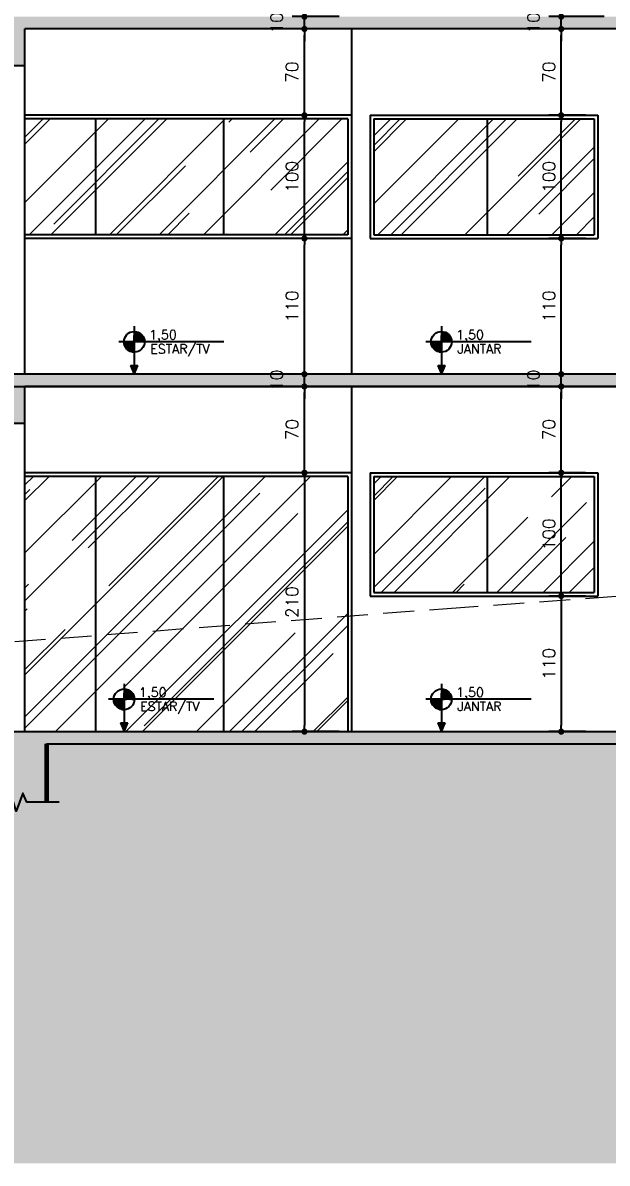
# Model space of a CAD drawing. Header units: inches. Extents: x 580771 to 672494, y 7715997 to 7829530.
# Drawn here: x 653503 to 653977, y 7718961 to 7719887 of the extents above; entities that cross this region are included whole.
import ezdxf

# ---------------------------------------------------------------- set-up
doc = ezdxf.new("R2010")
doc.units = ezdxf.units.IN
doc.header["$MEASUREMENT"] = 0
doc.header["$PDMODE"] = 2
doc.linetypes.add('DASHED2', pattern=[0.375, 0.25, -0.125])
for name, color, linetype in [('1-ARQ-A', 1, 'Continuous'), ('1-ARQ-B', 2, 'Continuous'), ('Block1', 1, 'Continuous'), ('NIVEL', 2, 'Continuous'), ('P01', 1, 'Continuous'), ('P06', 6, 'Continuous'), ('parede', 6, 'Continuous')]:
    doc.layers.add(name, color=color, linetype=linetype)
for name, color, linetype, lineweight in [('ARQ-06', 6, 'Continuous', 60), ('LINHAS FINAS', 1, 'Continuous', 9), ('MEIO_FIO', 7, 'Continuous', 0)]:
    doc.layers.add(name, color=color, linetype=linetype, lineweight=lineweight)
doc.styles.add('R80E50', font='romans.shx', dxfattribs={"height": 10})
doc.styles.add('ROMANS', font='romans', dxfattribs={"height": 0.2})
doc.dimstyles.new('ARQ50', dxfattribs={"dimscale": 50, "dimtxt": 10, "dimasz": 0.1, "dimexe": 0.2, "dimexo": 0.2, "dimgap": 0.1, "dimtad": 1, "dimdec": 0, "dimzin": 12, "dimdsep": 46, "dimtxsty": 'R80E50', "dimblk1": 'DOT', "dimblk2": 'DOT', "dimsah": 1, "dimcen": 0.4, "dimclrd": 15, "dimclre": 15, "dimclrt": 3, "dimadec": 0, "dimazin": 0, "dimtfac": 1, "dimtdec": 0, "dimtmove": 2, "dimatfit": 3, "dimldrblk": 'DOT', "dimfxl": 0.2, "dimtolj": 1, "dimtzin": 12, "dimarcsym": 0})
pattern_1 = [(50, (-9023.35, -33683.601), (14.345203652, -1.2550427), [1.5, -16.5]), (355, (-9023.35, -33683.601), (-2.775026672, 15.043842674), [1.2, -13.2]), (100.45144446, (-9022.154, -33683.706), (11.570176935, 13.78879982), [1.27480384, -14.02284224]), (46.1842, (-9023.35, -33679.601), (21.344826613, -3.310385616), [2.25, -24.75]), (96.6356355, (-9021.57, -33679.877), (18.693238913, 19.482372015), [1.91220684, -21.0342752]), (351.184164, (-9023.35, -33679.601), (18.6932389, 19.482372005), [1.8, -19.80000002]), (21, (-9021.35, -33680.601), (11.938141042, -8.052377813), [1.5, -16.5]), (326, (-9021.35, -33680.601), (4.866306638, 14.5030009), [1.2, -13.2]), (71.45144474, (-9020.355, -33681.272), (16.804447535, 6.450623056), [1.2748038, -14.02284224]), (37.5, (-9023.3495, -33683.6013), (0.2431971063, 6.6578770766), [0, -13.04, 0, -13.4, 0, -13.25]), (7.5, (-9023.3495, -33683.601), (5.261390749, 7.8882342376), [0, -7.64, 0, -12.74, 0, -5.05]), (327.5, (-9027.8095, -33683.6013), (10.6764487234, -0.4510974347), [0, -5, 0, -15.6, 0, -20.7]), (317.5, (-9029.8095, -33683.601), (11.663723387, 2.002099647), [0, -6.5, 0, -10.36, 0, -14.7])]
pattern_2 = [(45, (-9023.35, -33683.6), (42.42640687, 113.137085), [750, -100, 250, -50]), (45, (-8994.005, -33618.9), (-82.37794, 11.6672619), [150, -16.5, 300, -37.5]), (45, (-9035.724, -33635.87), (160.15968594, 207.53584028), [400, -70, 200, -50])]

# ---------------------------------------------------------------- blocks, each defined once
blk = doc.blocks.new('*X32')
at = {"color": 0}
for p, q in [((-1683, 3892), (-1680, 3892)), ((-1683, 3891), (-1680, 3891)), ((-1683, 3890), (-1680, 3890)), ((-1683, 3889), (-1680, 3889)), ((-1683, 3882), (-1683, 3888)), ((-1683, 3888), (-1680, 3888)), ((-1682, 3882), (-1682, 3888)), ((-1681, 3882), (-1681, 3888)), ((-1680, 3888), (-1680, 3892.3)), ((-1680, 3882), (-1680, 3888)), ((-1680, 3888), (-1674, 3888)), ((-1680, 3887), (-1674, 3887)), ((-1680, 3886), (-1674, 3886)), ((-1679, 3888), (-1679, 3892)), ((-1678, 3888), (-1678, 3891.6)), ((-1677, 3888), (-1677, 3891.1)), ((-1676, 3888), (-1676, 3890.4)), ((-1675, 3888), (-1675, 3889.6)), ((-1674, 3888), (-1674, 3888.6)), ((-1674, 3882), (-1674, 3888)), ((-1674, 3888), (-1673.5, 3888)), ((-1673, 3882), (-1673, 3887.2)), ((-1672, 3882), (-1672, 3885.4)), ((-1695, 3880), (-1692, 3880)), ((-1694.9, 3879), (-1692, 3879)), ((-1694.7, 3878), (-1692, 3878)), ((-1694.5, 3877), (-1692, 3877)), ((-1694.1, 3876), (-1692, 3876)), ((-1694, 3875.8), (-1694, 3876)), ((-1693, 3874), (-1693, 3876)), ((-1692, 3876), (-1692, 3880.7)), ((-1692, 3872.7), (-1692, 3876)), ((-1692, 3876), (-1686, 3876)), ((-1692, 3875), (-1686, 3875)), ((-1692, 3874), (-1686, 3874)), ((-1692, 3873), (-1686, 3873)), ((-1691, 3876), (-1691, 3880.7)), ((-1690, 3876), (-1690, 3880.7)), ((-1689, 3876), (-1689, 3880.7)), ((-1688, 3876), (-1688, 3880.7)), ((-1687, 3876), (-1687, 3880.7)), ((-1686, 3876), (-1686, 3880.7)), ((-1686, 3880), (-1683, 3880)), ((-1686, 3879), (-1683, 3879)), ((-1686, 3878), (-1683, 3878)), ((-1686, 3877), (-1683, 3877)), ((-1686, 3870), (-1686, 3876)), ((-1686, 3876), (-1683, 3876)), ((-1685, 3870), (-1685, 3876)), ((-1684, 3870), (-1684, 3876)), ((-1683, 3882), (-1680, 3882)), ((-1683, 3881), (-1680, 3881)), ((-1680, 3885), (-1674, 3885)), ((-1680, 3884), (-1674, 3884)), ((-1680, 3883), (-1674, 3883)), ((-1680, 3880.7), (-1680, 3882)), ((-1680, 3882), (-1674, 3882)), ((-1679, 3880.7), (-1679, 3882)), ((-1678, 3880.7), (-1678, 3882)), ((-1677, 3880.7), (-1677, 3882)), ((-1676, 3880.7), (-1676, 3882)), ((-1675, 3880.7), (-1675, 3882)), ((-1674, 3880.7), (-1674, 3882)), ((-1674, 3882), (-1671.1, 3882)), ((-1674, 3881), (-1671.1, 3881)), ((-1691.3, 3872), (-1686, 3872)), ((-1690.1, 3871), (-1686, 3871)), ((-1688.5, 3870), (-1686, 3870)), ((-1688, 3869.8), (-1688, 3870)), ((-1687, 3869.4), (-1687, 3870)), ((-1686, 3869.1), (-1686, 3870)), ((-1686, 3870), (-1683, 3870)), ((-1685.8, 3869), (-1683, 3869))]:
    blk.add_line(p, q, dxfattribs=at)
blk = doc.blocks.new('nível corte')
at = {"layer": 'NIVEL', "color": 2, "linetype": 'Continuous'}
for p, q in [((172038.46, 10236.15), (172038.46, 10197.35)), ((172111.26, 10223.55), (172025.86, 10223.55)), ((172035.46, 10204.35), (172038.46, 10197.35)), ((172035.46, 10204.35), (172041.46, 10204.35)), ((172038.46, 10197.35), (172041.46, 10204.35))]:
    blk.add_line(p, q, dxfattribs=at)
blk.add_circle((172038.46, 10223.55), 8.4, dxfattribs=at)
blk.add_solid([(172035.46, 10204.35), (172038.46, 10197.35), (172041.46, 10204.35), (172038.46, 10197.35)], dxfattribs=at)
at = {"layer": 'NIVEL', "color": 1, "linetype": 'Continuous', "xscale": 0.7000000000116415, "yscale": 0.7000000000116415, "zscale": 0.7000000000116415}
blk.add_blockref('*X32', (173216.6, 7507.07), dxfattribs=at)
blk = doc.blocks.new('_DOT')
at = {"color": 0, "linetype": 'ByBlock'}
blk.add_line((-0.5, 0), (-1, 0), dxfattribs=at)
at = {"color": 0, "linetype": 'ByBlock', "const_width": 0.5}
blk.add_lwpolyline([(-0.25, 0, 1), (0.25, 0, 1)], format="xyb", close=True, dxfattribs=at)
blk = doc.blocks.new('*D534')
at = {"layer": 'Defpoints', "color": 0, "transparency": 16777216}
for p in [(653969.61, 7719421.58), (653939.8, 7719311.58), (653969.61, 7719311.58)]:
    blk.add_point(p, dxfattribs=at)
at = {"layer": 'NIVEL', "color": 15, "lineweight": -2, "transparency": 16777216}
for p, q in [((653959.61, 7719421.58), (653929.8, 7719421.58)), ((653939.8, 7719416.58), (653939.8, 7719316.58)), ((653959.61, 7719311.58), (653929.8, 7719311.58))]:
    blk.add_line(p, q, dxfattribs=at)
at = {"layer": 'NIVEL', "color": 15, "lineweight": -2, "transparency": 16777216, "xscale": 5, "yscale": 5, "zscale": 5}
for p, rotation in [((653939.8, 7719421.58), 90), ((653939.8, 7719311.58), 270)]:
    blk.add_blockref('_DOT', p, dxfattribs=dict(at, rotation=rotation))
at = {"layer": 'NIVEL', "color": 3, "transparency": 16777216, "insert": (653929.8, 7719366.58), "char_height": 10, "attachment_point": 5, "rotation": 90, "style": 'R80E50'}
blk.add_mtext('\\A1;110', dxfattribs=at)
blk = doc.blocks.new('*D535')
at = {"layer": 'Defpoints', "color": 0, "transparency": 16777216}
for p in [(653939.8, 7719521.58), (653969.61, 7719521.58), (653969.61, 7719421.58)]:
    blk.add_point(p, dxfattribs=at)
at = {"layer": 'NIVEL', "color": 15, "lineweight": -2, "transparency": 16777216}
for p, q in [((653959.61, 7719521.58), (653929.8, 7719521.58)), ((653939.8, 7719426.58), (653939.8, 7719516.58)), ((653959.61, 7719421.58), (653929.8, 7719421.58))]:
    blk.add_line(p, q, dxfattribs=at)
at = {"layer": 'NIVEL', "color": 15, "lineweight": -2, "transparency": 16777216, "xscale": 5, "yscale": 5, "zscale": 5}
for p, rotation in [((653939.8, 7719521.58), 90), ((653939.8, 7719421.58), 270)]:
    blk.add_blockref('_DOT', p, dxfattribs=dict(at, rotation=rotation))
at = {"layer": 'NIVEL', "color": 3, "transparency": 16777216, "insert": (653929.8, 7719471.58), "char_height": 10, "attachment_point": 5, "rotation": 90, "style": 'R80E50'}
blk.add_mtext('\\A1;100', dxfattribs=at)
blk = doc.blocks.new('*D536')
at = {"layer": 'Defpoints', "color": 0, "transparency": 16777216}
for p in [(653939.8, 7719591.58), (653984.61, 7719591.58), (653969.61, 7719521.58)]:
    blk.add_point(p, dxfattribs=at)
at = {"layer": 'NIVEL', "color": 15, "lineweight": -2, "transparency": 16777216}
for p, q in [((653974.61, 7719591.58), (653929.8, 7719591.58)), ((653939.8, 7719526.58), (653939.8, 7719586.58)), ((653959.61, 7719521.58), (653929.8, 7719521.58))]:
    blk.add_line(p, q, dxfattribs=at)
at = {"layer": 'NIVEL', "color": 15, "lineweight": -2, "transparency": 16777216, "xscale": 5, "yscale": 5, "zscale": 5}
for p, rotation in [((653939.8, 7719591.58), 90), ((653939.8, 7719521.58), 270)]:
    blk.add_blockref('_DOT', p, dxfattribs=dict(at, rotation=rotation))
at = {"layer": 'NIVEL', "color": 3, "transparency": 16777216, "insert": (653929.8, 7719556.58), "char_height": 10, "attachment_point": 5, "rotation": 90, "style": 'R80E50'}
blk.add_mtext('\\A1;70', dxfattribs=at)
blk = doc.blocks.new('*D537')
at = {"layer": 'Defpoints', "color": 0, "transparency": 16777216}
for p in [(653939.8, 7719601.58), (653984.61, 7719601.58), (653984.61, 7719591.58)]:
    blk.add_point(p, dxfattribs=at)
at = {"layer": 'NIVEL', "color": 15, "lineweight": -2, "transparency": 16777216}
for p, q in [((653939.8, 7719606.58), (653939.8, 7719611.58)), ((653974.61, 7719601.58), (653929.8, 7719601.58)), ((653939.8, 7719591.58), (653939.8, 7719601.58)), ((653974.61, 7719591.58), (653929.8, 7719591.58)), ((653939.8, 7719586.58), (653939.8, 7719581.58))]:
    blk.add_line(p, q, dxfattribs=at)
at = {"layer": 'NIVEL', "color": 15, "lineweight": -2, "transparency": 16777216, "xscale": 5, "yscale": 5, "zscale": 5}
for p, rotation in [((653939.8, 7719601.58), 270), ((653939.8, 7719591.58), 90)]:
    blk.add_blockref('_DOT', p, dxfattribs=dict(at, rotation=rotation))
at = {"layer": 'NIVEL', "color": 3, "transparency": 16777216, "insert": (653917.3, 7719596.58), "char_height": 10, "attachment_point": 5, "rotation": 90, "style": 'R80E50'}
blk.add_mtext('\\A1;10', dxfattribs=at)
blk = doc.blocks.new('*D538')
at = {"layer": 'Defpoints', "color": 0, "transparency": 16777216}
for p in [(653939.8, 7719711.58), (653969.61, 7719711.58), (653984.61, 7719601.58)]:
    blk.add_point(p, dxfattribs=at)
at = {"layer": 'NIVEL', "color": 15, "lineweight": -2, "transparency": 16777216}
for p, q in [((653959.61, 7719711.58), (653929.8, 7719711.58)), ((653939.8, 7719606.58), (653939.8, 7719706.58)), ((653974.61, 7719601.58), (653929.8, 7719601.58))]:
    blk.add_line(p, q, dxfattribs=at)
at = {"layer": 'NIVEL', "color": 15, "lineweight": -2, "transparency": 16777216, "xscale": 5, "yscale": 5, "zscale": 5}
for p, rotation in [((653939.8, 7719711.58), 90), ((653939.8, 7719601.58), 270)]:
    blk.add_blockref('_DOT', p, dxfattribs=dict(at, rotation=rotation))
at = {"layer": 'NIVEL', "color": 3, "transparency": 16777216, "insert": (653929.8, 7719656.58), "char_height": 10, "attachment_point": 5, "rotation": 90, "style": 'R80E50'}
blk.add_mtext('\\A1;110', dxfattribs=at)
blk = doc.blocks.new('*D539')
at = {"layer": 'Defpoints', "color": 0, "transparency": 16777216}
for p in [(653939.8, 7719811.58), (653969.61, 7719811.58), (653969.61, 7719711.58)]:
    blk.add_point(p, dxfattribs=at)
at = {"layer": 'NIVEL', "color": 15, "lineweight": -2, "transparency": 16777216}
for p, q in [((653959.61, 7719811.58), (653929.8, 7719811.58)), ((653939.8, 7719716.58), (653939.8, 7719806.58)), ((653959.61, 7719711.58), (653929.8, 7719711.58))]:
    blk.add_line(p, q, dxfattribs=at)
at = {"layer": 'NIVEL', "color": 15, "lineweight": -2, "transparency": 16777216, "xscale": 5, "yscale": 5, "zscale": 5}
for p, rotation in [((653939.8, 7719811.58), 90), ((653939.8, 7719711.58), 270)]:
    blk.add_blockref('_DOT', p, dxfattribs=dict(at, rotation=rotation))
at = {"layer": 'NIVEL', "color": 3, "transparency": 16777216, "insert": (653929.8, 7719761.58), "char_height": 10, "attachment_point": 5, "rotation": 90, "style": 'R80E50'}
blk.add_mtext('\\A1;100', dxfattribs=at)
blk = doc.blocks.new('*D540')
at = {"layer": 'Defpoints', "color": 0, "transparency": 16777216}
for p in [(653939.8, 7719881.58), (653984.61, 7719881.58), (653969.61, 7719811.58)]:
    blk.add_point(p, dxfattribs=at)
at = {"layer": 'NIVEL', "color": 15, "lineweight": -2, "transparency": 16777216}
for p, q in [((653974.61, 7719881.58), (653929.8, 7719881.58)), ((653939.8, 7719816.58), (653939.8, 7719876.58)), ((653959.61, 7719811.58), (653929.8, 7719811.58))]:
    blk.add_line(p, q, dxfattribs=at)
at = {"layer": 'NIVEL', "color": 15, "lineweight": -2, "transparency": 16777216, "xscale": 5, "yscale": 5, "zscale": 5}
for p, rotation in [((653939.8, 7719881.58), 90), ((653939.8, 7719811.58), 270)]:
    blk.add_blockref('_DOT', p, dxfattribs=dict(at, rotation=rotation))
at = {"layer": 'NIVEL', "color": 3, "transparency": 16777216, "insert": (653929.8, 7719846.58), "char_height": 10, "attachment_point": 5, "rotation": 90, "style": 'R80E50'}
blk.add_mtext('\\A1;70', dxfattribs=at)
blk = doc.blocks.new('*D541')
at = {"layer": 'Defpoints', "color": 0, "transparency": 16777216}
for p in [(653939.8, 7719891.58), (653984.61, 7719891.58), (653984.61, 7719881.58)]:
    blk.add_point(p, dxfattribs=at)
at = {"layer": 'NIVEL', "color": 15, "lineweight": -2, "transparency": 16777216}
for p, q in [((653939.8, 7719896.58), (653939.8, 7719901.58)), ((653974.61, 7719891.58), (653929.8, 7719891.58)), ((653939.8, 7719881.58), (653939.8, 7719891.58)), ((653974.61, 7719881.58), (653929.8, 7719881.58)), ((653939.8, 7719876.58), (653939.8, 7719871.58))]:
    blk.add_line(p, q, dxfattribs=at)
at = {"layer": 'NIVEL', "color": 15, "lineweight": -2, "transparency": 16777216, "xscale": 5, "yscale": 5, "zscale": 5}
for p, rotation in [((653939.8, 7719891.58), 270), ((653939.8, 7719881.58), 90)]:
    blk.add_blockref('_DOT', p, dxfattribs=dict(at, rotation=rotation))
at = {"layer": 'NIVEL', "color": 3, "transparency": 16777216, "insert": (653917.3, 7719886.58), "char_height": 10, "attachment_point": 5, "rotation": 90, "style": 'R80E50'}
blk.add_mtext('\\A1;10', dxfattribs=at)
blk = doc.blocks.new('*D543')
at = {"layer": 'Defpoints', "color": 0, "transparency": 16777216}
for p in [(653769.61, 7719521.58), (653731.4, 7719311.58), (653769.61, 7719311.58)]:
    blk.add_point(p, dxfattribs=at)
at = {"layer": 'NIVEL', "color": 15, "lineweight": -2, "transparency": 16777216}
for p, q in [((653759.61, 7719521.58), (653721.4, 7719521.58)), ((653731.4, 7719516.58), (653731.4, 7719316.58)), ((653759.61, 7719311.58), (653721.4, 7719311.58))]:
    blk.add_line(p, q, dxfattribs=at)
at = {"layer": 'NIVEL', "color": 15, "lineweight": -2, "transparency": 16777216, "xscale": 5, "yscale": 5, "zscale": 5}
for p, rotation in [((653731.4, 7719521.58), 90), ((653731.4, 7719311.58), 270)]:
    blk.add_blockref('_DOT', p, dxfattribs=dict(at, rotation=rotation))
at = {"layer": 'NIVEL', "color": 3, "transparency": 16777216, "insert": (653721.4, 7719416.58), "char_height": 10, "attachment_point": 5, "rotation": 90, "style": 'R80E50'}
blk.add_mtext('\\A1;210', dxfattribs=at)
blk = doc.blocks.new('*D544')
at = {"layer": 'Defpoints', "color": 0, "transparency": 16777216}
for p in [(653731.4, 7719591.58), (653769.61, 7719591.58), (653769.61, 7719521.58)]:
    blk.add_point(p, dxfattribs=at)
at = {"layer": 'NIVEL', "color": 15, "lineweight": -2, "transparency": 16777216}
for p, q in [((653759.61, 7719591.58), (653721.4, 7719591.58)), ((653731.4, 7719526.58), (653731.4, 7719586.58)), ((653759.61, 7719521.58), (653721.4, 7719521.58))]:
    blk.add_line(p, q, dxfattribs=at)
at = {"layer": 'NIVEL', "color": 15, "lineweight": -2, "transparency": 16777216, "xscale": 5, "yscale": 5, "zscale": 5}
for p, rotation in [((653731.4, 7719591.58), 90), ((653731.4, 7719521.58), 270)]:
    blk.add_blockref('_DOT', p, dxfattribs=dict(at, rotation=rotation))
at = {"layer": 'NIVEL', "color": 3, "transparency": 16777216, "insert": (653721.4, 7719556.58), "char_height": 10, "attachment_point": 5, "rotation": 90, "style": 'R80E50'}
blk.add_mtext('\\A1;70', dxfattribs=at)
blk = doc.blocks.new('*D545')
at = {"layer": 'Defpoints', "color": 0, "transparency": 16777216}
for p in [(653731.4, 7719601.58), (653769.61, 7719601.58), (653769.61, 7719591.58)]:
    blk.add_point(p, dxfattribs=at)
at = {"layer": 'NIVEL', "color": 15, "lineweight": -2, "transparency": 16777216}
for p, q in [((653731.4, 7719606.58), (653731.4, 7719611.58)), ((653759.61, 7719601.58), (653721.4, 7719601.58)), ((653731.4, 7719591.58), (653731.4, 7719601.58)), ((653759.61, 7719591.58), (653721.4, 7719591.58)), ((653731.4, 7719586.58), (653731.4, 7719581.58))]:
    blk.add_line(p, q, dxfattribs=at)
at = {"layer": 'NIVEL', "color": 15, "lineweight": -2, "transparency": 16777216, "xscale": 5, "yscale": 5, "zscale": 5}
for p, rotation in [((653731.4, 7719601.58), 270), ((653731.4, 7719591.58), 90)]:
    blk.add_blockref('_DOT', p, dxfattribs=dict(at, rotation=rotation))
at = {"layer": 'NIVEL', "color": 3, "transparency": 16777216, "insert": (653708.9, 7719596.58), "char_height": 10, "attachment_point": 5, "rotation": 90, "style": 'R80E50'}
blk.add_mtext('\\A1;10', dxfattribs=at)
blk = doc.blocks.new('*D546')
at = {"layer": 'Defpoints', "color": 0, "transparency": 16777216}
for p in [(653731.4, 7719711.58), (653766.61, 7719711.58), (653769.61, 7719601.58)]:
    blk.add_point(p, dxfattribs=at)
at = {"layer": 'NIVEL', "color": 15, "lineweight": -2, "transparency": 16777216}
for p, q in [((653756.61, 7719711.58), (653721.4, 7719711.58)), ((653731.4, 7719606.58), (653731.4, 7719706.58)), ((653759.61, 7719601.58), (653721.4, 7719601.58))]:
    blk.add_line(p, q, dxfattribs=at)
at = {"layer": 'NIVEL', "color": 15, "lineweight": -2, "transparency": 16777216, "xscale": 5, "yscale": 5, "zscale": 5}
for p, rotation in [((653731.4, 7719711.58), 90), ((653731.4, 7719601.58), 270)]:
    blk.add_blockref('_DOT', p, dxfattribs=dict(at, rotation=rotation))
at = {"layer": 'NIVEL', "color": 3, "transparency": 16777216, "insert": (653721.4, 7719656.58), "char_height": 10, "attachment_point": 5, "rotation": 90, "style": 'R80E50'}
blk.add_mtext('\\A1;110', dxfattribs=at)
blk = doc.blocks.new('*D547')
at = {"layer": 'Defpoints', "color": 0, "transparency": 16777216}
for p in [(653731.4, 7719811.58), (653769.61, 7719811.58), (653766.61, 7719711.58)]:
    blk.add_point(p, dxfattribs=at)
at = {"layer": 'NIVEL', "color": 15, "lineweight": -2, "transparency": 16777216}
for p, q in [((653759.61, 7719811.58), (653721.4, 7719811.58)), ((653731.4, 7719716.58), (653731.4, 7719806.58)), ((653756.61, 7719711.58), (653721.4, 7719711.58))]:
    blk.add_line(p, q, dxfattribs=at)
at = {"layer": 'NIVEL', "color": 15, "lineweight": -2, "transparency": 16777216, "xscale": 5, "yscale": 5, "zscale": 5}
for p, rotation in [((653731.4, 7719811.58), 90), ((653731.4, 7719711.58), 270)]:
    blk.add_blockref('_DOT', p, dxfattribs=dict(at, rotation=rotation))
at = {"layer": 'NIVEL', "color": 3, "transparency": 16777216, "insert": (653721.4, 7719761.58), "char_height": 10, "attachment_point": 5, "rotation": 90, "style": 'R80E50'}
blk.add_mtext('\\A1;100', dxfattribs=at)
blk = doc.blocks.new('*D548')
at = {"layer": 'Defpoints', "color": 0, "transparency": 16777216}
for p in [(653731.4, 7719881.58), (653769.61, 7719881.58), (653769.61, 7719811.58)]:
    blk.add_point(p, dxfattribs=at)
at = {"layer": 'NIVEL', "color": 15, "lineweight": -2, "transparency": 16777216}
for p, q in [((653759.61, 7719881.58), (653721.4, 7719881.58)), ((653731.4, 7719816.58), (653731.4, 7719876.58)), ((653759.61, 7719811.58), (653721.4, 7719811.58))]:
    blk.add_line(p, q, dxfattribs=at)
at = {"layer": 'NIVEL', "color": 15, "lineweight": -2, "transparency": 16777216, "xscale": 5, "yscale": 5, "zscale": 5}
for p, rotation in [((653731.4, 7719881.58), 90), ((653731.4, 7719811.58), 270)]:
    blk.add_blockref('_DOT', p, dxfattribs=dict(at, rotation=rotation))
at = {"layer": 'NIVEL', "color": 3, "transparency": 16777216, "insert": (653721.4, 7719846.58), "char_height": 10, "attachment_point": 5, "rotation": 90, "style": 'R80E50'}
blk.add_mtext('\\A1;70', dxfattribs=at)
blk = doc.blocks.new('*D549')
at = {"layer": 'Defpoints', "color": 0, "transparency": 16777216}
for p in [(653731.4, 7719891.58), (653769.61, 7719891.58), (653769.61, 7719881.58)]:
    blk.add_point(p, dxfattribs=at)
at = {"layer": 'NIVEL', "color": 15, "lineweight": -2, "transparency": 16777216}
for p, q in [((653731.4, 7719896.58), (653731.4, 7719901.58)), ((653759.61, 7719891.58), (653721.4, 7719891.58)), ((653731.4, 7719881.58), (653731.4, 7719891.58)), ((653759.61, 7719881.58), (653721.4, 7719881.58)), ((653731.4, 7719876.58), (653731.4, 7719871.58))]:
    blk.add_line(p, q, dxfattribs=at)
at = {"layer": 'NIVEL', "color": 15, "lineweight": -2, "transparency": 16777216, "xscale": 5, "yscale": 5, "zscale": 5}
for p, rotation in [((653731.4, 7719891.58), 270), ((653731.4, 7719881.58), 90)]:
    blk.add_blockref('_DOT', p, dxfattribs=dict(at, rotation=rotation))
at = {"layer": 'NIVEL', "color": 3, "transparency": 16777216, "insert": (653708.9, 7719886.58), "char_height": 10, "attachment_point": 5, "rotation": 90, "style": 'R80E50'}
blk.add_mtext('\\A1;10', dxfattribs=at)

msp = doc.modelspace()

# ---------------------------------------------------------------- hatches: boundary and pattern name
at = {"layer": 'Block1'}
h = msp.add_hatch(dxfattribs=at)
h.set_pattern_fill('EARTH', color=256, scale=150, angle=45, style=0, double=1)
h.paths.add_polyline_path([(656276.725, 7719235.785), (656260.654, 7719235.785), (656257.343, 7719243.06), (656251.947, 7719228.358), (656249.892, 7719235.785), (656234.477, 7719235.785), (656234.477, 7719286.579), (655799.612, 7719286.579), (655799.612, 7719235.785), (655783.541, 7719235.785), (655780.23, 7719243.06), (655774.834, 7719228.358), (655772.78, 7719235.785), (655757.364, 7719235.785), (655757.364, 7719301.579), (655204.125, 7719301.579), (655204.125, 7719244.494), (655188.054, 7719244.494), (655184.742, 7719251.77), (655179.347, 7719237.068), (655177.292, 7719244.494), (655161.877, 7719244.494), (655161.877, 7719301.579), (653522.203, 7719301.579), (653522.203, 7719254.494), (653506.132, 7719254.494), (653502.821, 7719261.77), (653497.425, 7719247.068), (653495.371, 7719254.494), (653479.955, 7719254.494), (653479.955, 7719301.579), (653166.861, 7719301.579), (653166.861, 7719254.494), (653150.79, 7719254.494), (653147.478, 7719261.77), (653142.083, 7719247.068), (653140.028, 7719254.494), (653124.612, 7719254.494), (653124.612, 7719291.579), (652428.327, 7719291.579), (652216.594, 7719272.471), (652216.594, 7719244.491), (652200.523, 7719244.491), (652197.211, 7719251.767), (652191.816, 7719237.065), (652189.761, 7719244.491), (652174.612, 7719244.491), (652174.612, 7719268.682), (652095.907, 7719261.579), (651786.551, 7719233.689), (651323.61, 7719164.759), (651323.61, 7719108.35), (651307.539, 7719108.35), (651304.228, 7719115.625), (651298.833, 7719100.924), (651296.778, 7719108.35), (651281.291, 7719108.35), (651281.291, 7719068.5), (651281.291, 7718961.5), (656276.725, 7718961.5)])
h.paths.add_polyline_path([(652533.241, 7719244.855), (652727.247, 7719262.664), (652726.219, 7719273.866), (652532.213, 7719256.058)], flags=24)
at = {"layer": 'LINHAS FINAS'}
h = msp.add_hatch(dxfattribs=at)
h.set_pattern_fill('AR-RROOF', color=256, scale=50, angle=45, style=0)
h.set_pattern_definition(pattern_2)
h.paths.add_polyline_path([(653879.612, 7719808.579), (653787.612, 7719808.579), (653787.612, 7719714.579), (653879.612, 7719714.579)])
h.paths.add_polyline_path([(653966.612, 7719808.579), (653879.612, 7719808.579), (653879.612, 7719714.579), (653966.612, 7719714.579)])
h.paths.add_polyline_path([(653879.612, 7719518.579), (653787.612, 7719518.579), (653787.612, 7719424.579), (653879.612, 7719424.579)])
h.paths.add_polyline_path([(653966.612, 7719518.579), (653879.612, 7719518.579), (653879.612, 7719424.579), (653966.612, 7719424.579)])
h.paths.add_polyline_path([(653766.612, 7719808.579), (653665.862, 7719808.579), (653665.862, 7719714.579), (653766.612, 7719714.579)])
h.paths.add_polyline_path([(653665.862, 7719808.579), (653562.112, 7719808.579), (653562.112, 7719714.579), (653665.862, 7719714.579)])
h.paths.add_polyline_path([(653562.112, 7719808.579), (653504.612, 7719808.579), (653504.612, 7719714.579), (653562.112, 7719714.579)])
h.paths.add_polyline_path([(653937.303, 7719746.936), (653937.303, 7719776.222), (653922.303, 7719776.222), (653922.303, 7719746.936)], flags=24)
h.paths.add_polyline_path([(653937.303, 7719456.936), (653937.303, 7719486.222), (653922.303, 7719486.222), (653922.303, 7719456.936)], flags=24)
h.paths.add_polyline_path([(653728.902, 7719746.936), (653728.902, 7719776.222), (653713.902, 7719776.222), (653713.902, 7719746.936)], flags=24)
h = msp.add_hatch(dxfattribs=at)
h.set_pattern_fill('AR-RROOF', color=256, scale=50, angle=45, style=0)
h.set_pattern_definition(pattern_2)
h.paths.add_polyline_path([(653562.112, 7719518.579), (653504.612, 7719518.579), (653504.612, 7719348.554), (653562.112, 7719353.807)])
h.paths.add_polyline_path([(653562.112, 7719353.807), (653504.612, 7719348.554), (653504.612, 7719311.579), (653562.112, 7719311.579)])
h.paths.add_polyline_path([(653665.862, 7719518.579), (653562.112, 7719518.579), (653562.112, 7719353.807), (653647.171, 7719361.579), (653665.862, 7719363.017)])
h.paths.add_polyline_path([(653665.862, 7719363.017), (653647.171, 7719361.579), (653562.112, 7719353.807), (653562.112, 7719311.579), (653585.05, 7719311.579), (653582.05, 7719318.579), (653585.05, 7719318.579), (653585.05, 7719329.388, -0.4142136), (653576.65, 7719337.788, -1), (653593.45, 7719337.788, -0.4142136), (653585.05, 7719329.388), (653585.05, 7719318.579), (653588.05, 7719318.579), (653585.05, 7719311.579), (653665.862, 7719311.579)])
h.paths.add_polyline_path([(653766.612, 7719370.765), (653665.862, 7719363.017), (653665.862, 7719311.579), (653766.612, 7719311.579)])
h.paths.add_polyline_path([(653766.612, 7719518.579), (653665.862, 7719518.579), (653665.862, 7719363.017), (653766.612, 7719370.765)])
h.paths.add_polyline_path([(653596.643, 7719322.982), (653654.143, 7719322.982), (653654.143, 7719340.125), (653596.643, 7719340.125)], flags=24)
h.paths.add_polyline_path([(653596.94, 7719336.126), (653623.19, 7719336.126), (653623.19, 7719349.519), (653596.94, 7719349.519)], flags=24)
h.paths.add_polyline_path([(653728.902, 7719401.222), (653728.902, 7719431.936), (653713.902, 7719431.936), (653713.902, 7719401.222)], flags=24)
at = {"layer": 'P01'}
h = msp.add_hatch(dxfattribs=at)
h.set_pattern_fill('AR-CONC', color=256, scale=2)
h.set_pattern_definition(pattern_1)
h.paths.add_polyline_path([(655799.612, 7719891.579), (652639.612, 7719891.579), (652639.612, 7719941.579), (652624.612, 7719941.579), (652624.612, 7719881.579), (653124.612, 7719881.579), (653124.612, 7719851.579), (653139.612, 7719851.579), (653139.612, 7719881.579), (653489.612, 7719881.579), (653489.612, 7719851.579), (653504.612, 7719851.579), (653504.612, 7719881.579), (655174.612, 7719881.579), (655174.612, 7719851.579), (655189.612, 7719851.579), (655189.612, 7719881.579), (655619.612, 7719881.579), (655619.612, 7719851.579), (655634.612, 7719851.579), (655634.612, 7719881.579), (655784.612, 7719881.579), (655784.612, 7719851.579), (655799.612, 7719851.579)])
h.paths.add_polyline_path([(655708.786, 7719876.698), (655708.786, 7719896.46), (655693.786, 7719896.46), (655693.786, 7719876.698)], flags=25)
h.paths.add_polyline_path([(655580.062, 7719876.698), (655580.062, 7719896.46), (655565.062, 7719896.46), (655565.062, 7719876.698)], flags=25)
h.paths.add_polyline_path([(655295.113, 7719876.698), (655295.113, 7719896.46), (655280.113, 7719896.46), (655280.113, 7719876.698)], flags=25)
h.paths.add_polyline_path([(655258.477, 7719876.698), (655258.477, 7719896.46), (655243.477, 7719896.46), (655243.477, 7719876.698)], flags=25)
h.paths.add_polyline_path([(655070.915, 7719876.698), (655070.915, 7719896.46), (655055.915, 7719896.46), (655055.915, 7719876.698)], flags=25)
h.paths.add_polyline_path([(654632.056, 7719876.698), (654632.056, 7719896.46), (654617.056, 7719896.46), (654617.056, 7719876.698)], flags=25)
h.paths.add_polyline_path([(654478.787, 7719876.698), (654478.787, 7719896.46), (654463.787, 7719896.46), (654463.787, 7719876.698)], flags=25)
h.paths.add_polyline_path([(654260.652, 7719876.698), (654260.652, 7719896.46), (654245.652, 7719896.46), (654245.652, 7719876.698)], flags=25)
h.paths.add_polyline_path([(654166.454, 7719876.698), (654166.454, 7719896.46), (654151.454, 7719896.46), (654151.454, 7719876.698)], flags=25)
h.paths.add_polyline_path([(653924.803, 7719876.698), (653924.803, 7719896.46), (653909.803, 7719896.46), (653909.803, 7719876.698)], flags=25)
h.paths.add_polyline_path([(653716.402, 7719876.698), (653716.402, 7719896.46), (653701.402, 7719896.46), (653701.402, 7719876.698)], flags=25)
h.paths.add_polyline_path([(653438.758, 7719876.698), (653438.758, 7719896.46), (653423.758, 7719896.46), (653423.758, 7719876.698)], flags=25)
h.paths.add_polyline_path([(653148.23, 7719876.698), (653148.23, 7719896.46), (653133.23, 7719896.46), (653133.23, 7719876.698)], flags=25)
h = msp.add_hatch(dxfattribs=at)
h.set_pattern_fill('AR-CONC', color=256, scale=2)
h.set_pattern_definition(pattern_1)
h.paths.add_polyline_path([(655799.612, 7719601.579), (653489.612, 7719601.579), (653489.612, 7719561.579), (653504.612, 7719561.579), (653504.612, 7719591.579), (655174.612, 7719591.579), (655174.612, 7719561.579), (655189.612, 7719561.579), (655189.612, 7719591.579), (655619.612, 7719591.579), (655619.612, 7719561.579), (655634.612, 7719561.579), (655634.612, 7719591.579), (655784.612, 7719591.579), (655784.612, 7719561.579), (655799.612, 7719561.579)])
h.paths.add_polyline_path([(655708.786, 7719586.698), (655708.786, 7719606.46), (655693.786, 7719606.46), (655693.786, 7719586.698)], flags=9)
h.paths.add_polyline_path([(655580.062, 7719586.698), (655580.062, 7719606.46), (655565.062, 7719606.46), (655565.062, 7719586.698)], flags=9)
h.paths.add_polyline_path([(655295.113, 7719586.698), (655295.113, 7719606.46), (655280.113, 7719606.46), (655280.113, 7719586.698)], flags=9)
h.paths.add_polyline_path([(655258.477, 7719586.698), (655258.477, 7719606.46), (655243.477, 7719606.46), (655243.477, 7719586.698)], flags=9)
h.paths.add_polyline_path([(655125.915, 7719586.698), (655125.915, 7719606.46), (655110.915, 7719606.46), (655110.915, 7719586.698)], flags=9)
h.paths.add_polyline_path([(654632.056, 7719586.698), (654632.056, 7719606.46), (654617.056, 7719606.46), (654617.056, 7719586.698)], flags=9)
h.paths.add_polyline_path([(654478.787, 7719586.698), (654478.787, 7719606.46), (654463.787, 7719606.46), (654463.787, 7719586.698)], flags=9)
h.paths.add_polyline_path([(654250.652, 7719586.698), (654250.652, 7719606.46), (654235.652, 7719606.46), (654235.652, 7719586.698)], flags=9)
h.paths.add_polyline_path([(654166.454, 7719586.698), (654166.454, 7719606.46), (654151.454, 7719606.46), (654151.454, 7719586.698)], flags=9)
h.paths.add_polyline_path([(653924.803, 7719586.698), (653924.803, 7719606.46), (653909.803, 7719606.46), (653909.803, 7719586.698)], flags=9)
h.paths.add_polyline_path([(653716.402, 7719586.698), (653716.402, 7719606.46), (653701.402, 7719606.46), (653701.402, 7719586.698)], flags=9)
h = msp.add_hatch(dxfattribs=at)
h.set_pattern_fill('AR-CONC', color=256, scale=2)
h.set_pattern_definition(pattern_1)
h.paths.add_polyline_path([(656276.725, 7719286.579), (656276.725, 7719296.579), (655799.612, 7719296.579), (655799.612, 7719311.579), (653124.612, 7719311.579), (653124.612, 7719301.579), (652989.133, 7719301.579), (652878.327, 7719291.579), (653124.612, 7719291.579), (653124.612, 7719254.494), (653140.028, 7719254.494), (653142.083, 7719247.068), (653147.478, 7719261.77), (653150.79, 7719254.494), (653166.861, 7719254.494), (653166.861, 7719301.579), (653479.955, 7719301.579), (653479.955, 7719254.494), (653495.371, 7719254.494), (653497.425, 7719247.068), (653502.821, 7719261.77), (653506.132, 7719254.494), (653522.203, 7719254.494), (653522.203, 7719301.579), (655161.877, 7719301.579), (655161.877, 7719244.494), (655177.292, 7719244.494), (655179.347, 7719237.068), (655184.742, 7719251.77), (655188.054, 7719244.494), (655204.125, 7719244.494), (655204.125, 7719301.579), (655757.364, 7719301.579), (655757.364, 7719235.785), (655772.78, 7719235.785), (655774.834, 7719228.358), (655780.23, 7719243.06), (655783.541, 7719235.785), (655799.612, 7719235.785), (655799.612, 7719286.579)])

# ---------------------------------------------------------------- linework, layer by layer
at = {"layer": '1-ARQ-A'}
for p, q in [((653769.612, 7719811.579), (653504.612, 7719811.579)), ((653766.612, 7719808.579), (653504.612, 7719808.579)), ((653562.112, 7719714.579), (653562.112, 7719808.579)), ((653665.862, 7719714.579), (653665.862, 7719808.579)), ((653766.612, 7719808.579), (653766.612, 7719714.579)), ((653766.612, 7719714.579), (653504.612, 7719714.579)), ((653769.612, 7719711.579), (653504.612, 7719711.579)), ((653769.612, 7719521.579), (653504.612, 7719521.579)), ((653766.612, 7719518.579), (653504.612, 7719518.579)), ((653562.112, 7719311.579), (653562.112, 7719518.579)), ((653665.862, 7719311.579), (653665.862, 7719518.579)), ((653766.612, 7719518.579), (653766.612, 7719311.579))]:
    msp.add_line(p, q, dxfattribs=at)
at = {"layer": '1-ARQ-B', "linetype": 'Continuous'}
for p, q in [((653769.612, 7719881.579), (653769.612, 7719601.579)), ((653784.612, 7719811.579), (653784.612, 7719711.579)), ((653969.612, 7719811.579), (653969.612, 7719711.579)), ((653769.612, 7719591.579), (653769.612, 7719311.579)), ((653784.612, 7719521.579), (653784.612, 7719421.579)), ((653969.612, 7719521.579), (653969.612, 7719421.579))]:
    msp.add_line(p, q, dxfattribs=at)
at = {"layer": 'ARQ-06'}
msp.add_line((653522.203, 7719301.579), (653522.203, 7719254.494), dxfattribs=at)
at = {"layer": 'Block1'}
msp.add_lwpolyline([(653532.335, 7719254.494), (653506.132, 7719254.494), (653502.821, 7719261.77), (653497.425, 7719247.068), (653495.371, 7719254.494), (653470.571, 7719254.494)], dxfattribs=at)
at = {"layer": 'MEIO_FIO', "color": 2, "linetype": 'DASHED2', "ltscale": 100}
msp.add_lwpolyline([(651281.362, 7719168.579), (651541.316, 7719211.579), (652095.907, 7719261.579), (652649.94, 7719311.579), (653197.171, 7719361.579), (653847.323, 7719411.579), (654548.97, 7719461.579), (655347.151, 7719511.579), (656275.767, 7719541.471)], dxfattribs=at)
at = {"layer": 'NIVEL'}
for p, q in [((653784.612, 7719811.579), (653969.612, 7719811.579)), ((653787.612, 7719808.579), (653787.612, 7719714.579)), ((653787.612, 7719808.579), (653966.612, 7719808.579)), ((653879.612, 7719808.579), (653879.612, 7719714.579)), ((653966.612, 7719808.579), (653966.612, 7719714.579)), ((653784.612, 7719711.579), (653969.612, 7719711.579)), ((653787.612, 7719714.579), (653966.612, 7719714.579)), ((653784.612, 7719521.579), (653969.612, 7719521.579)), ((653787.612, 7719518.579), (653787.612, 7719424.579)), ((653787.612, 7719518.579), (653966.612, 7719518.579)), ((653879.612, 7719518.579), (653879.612, 7719424.579)), ((653966.612, 7719518.579), (653966.612, 7719424.579)), ((653787.612, 7719424.579), (653966.612, 7719424.579)), ((653784.612, 7719421.579), (653969.612, 7719421.579))]:
    msp.add_line(p, q, dxfattribs=at)
at = {"layer": 'parede'}
for p, q in [((653504.612, 7719601.579), (653504.612, 7719881.579)), ((655174.612, 7719881.579), (653504.612, 7719881.579)), ((653504.612, 7719851.579), (653489.612, 7719851.579)), ((655799.612, 7719601.579), (653489.612, 7719601.579)), ((653124.612, 7719591.579), (655799.612, 7719591.579)), ((653504.612, 7719311.579), (653504.612, 7719591.579)), ((655174.612, 7719591.579), (653504.612, 7719591.579)), ((653504.612, 7719561.579), (653489.612, 7719561.579)), ((653124.612, 7719311.579), (655799.612, 7719311.579)), ((653522.203, 7719301.579), (655161.877, 7719301.579))]:
    msp.add_line(p, q, dxfattribs=at)

# ---------------------------------------------------------------- block references
at = {"layer": 'P06'}
for p in [(481554.825, 7709404.234), (481804.088, 7709404.234), (481546.588, 7709114.234), (481804.088, 7709114.234)]:
    msp.add_blockref('nível corte', p, dxfattribs=at)

# ---------------------------------------------------------------- texts
at = {"layer": 'NIVEL', "style": 'ROMANS'}
for s, p in [('1,50', (653605.267, 7719629.787)), ('1,50', (653854.529, 7719629.787)), ('ESTAR/TV', (653606.309, 7719618.339)), ('JANTAR', (653855.571, 7719618.339)), ('1,50', (653597.029, 7719339.787)), ('1,50', (653854.529, 7719339.787)), ('ESTAR/TV', (653598.071, 7719328.339)), ('JANTAR', (653855.571, 7719328.339))]:
    msp.add_text(s, height=7.5, dxfattribs=at).set_placement(p)

# ---------------------------------------------------------------- dimensions: what is measured, and where the dimension line sits
at = {"layer": 'NIVEL'}
for base, p1, p2, picture, middle in [((653731.402, 7719891.579), (653769.612, 7719881.579), (653769.612, 7719891.579), '*D549', (653708.902, 7719886.579)), ((653939.803, 7719891.579), (653984.612, 7719881.579), (653984.612, 7719891.579), '*D541', (653917.303, 7719886.579)), ((653731.402, 7719881.579), (653769.612, 7719811.579), (653769.612, 7719881.579), '*D548', (653721.402, 7719846.579)), ((653939.803, 7719881.579), (653969.612, 7719811.579), (653984.612, 7719881.579), '*D540', (653929.803, 7719846.579)), ((653731.402, 7719811.579), (653766.612, 7719711.579), (653769.612, 7719811.579), '*D547', (653721.402, 7719761.579)), ((653939.803, 7719811.579), (653969.612, 7719711.579), (653969.612, 7719811.579), '*D539', (653929.803, 7719761.579)), ((653731.402, 7719711.579), (653769.612, 7719601.579), (653766.612, 7719711.579), '*D546', (653721.402, 7719656.579)), ((653939.803, 7719711.579), (653984.612, 7719601.579), (653969.612, 7719711.579), '*D538', (653929.803, 7719656.579)), ((653731.402, 7719601.579), (653769.612, 7719591.579), (653769.612, 7719601.579), '*D545', (653708.902, 7719596.579)), ((653939.803, 7719601.579), (653984.612, 7719591.579), (653984.612, 7719601.579), '*D537', (653917.303, 7719596.579)), ((653731.402, 7719591.579), (653769.612, 7719521.579), (653769.612, 7719591.579), '*D544', (653721.402, 7719556.579)), ((653939.803, 7719591.579), (653969.612, 7719521.579), (653984.612, 7719591.579), '*D536', (653929.803, 7719556.579)), ((653731.402, 7719311.579), (653769.612, 7719521.579), (653769.612, 7719311.579), '*D543', (653721.402, 7719416.579)), ((653939.803, 7719521.579), (653969.612, 7719421.579), (653969.612, 7719521.579), '*D535', (653929.803, 7719471.579)), ((653939.803, 7719311.579), (653969.612, 7719421.579), (653969.612, 7719311.579), '*D534', (653929.803, 7719366.579))]:
    dim = msp.add_linear_dim(base=base, p1=p1, p2=p2, angle=90, dimstyle='ARQ50', dxfattribs=at)
    dim.commit()
    dim.dimension.update_dxf_attribs({"geometry": picture, "text_midpoint": middle})

doc.saveas('drawing.dxf')
